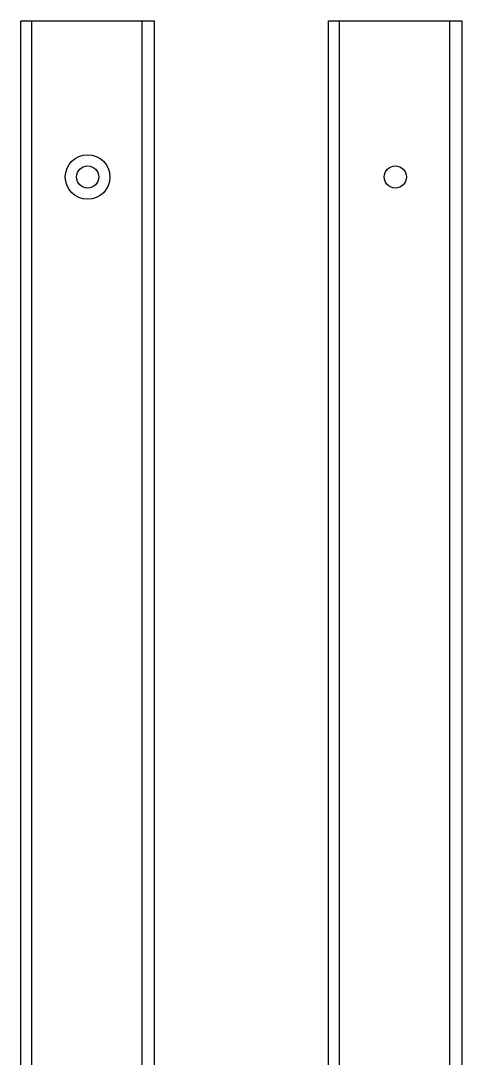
# Model space of a CAD drawing. Header units: inches. Extents: x 0 to 47.9, y 0 to 48.
# Drawn here: x 0 to 9.9, y 24.76 to 48 of the extents above; entities that cross this region are included whole.
import ezdxf

# ---------------------------------------------------------------- set-up
doc = ezdxf.new("R2010")
doc.units = ezdxf.units.IN
doc.header["$MEASUREMENT"] = 0
doc.layers.get('0').update_dxf_attribs({"lineweight": 25, "true_color": 0xffffff})

msp = doc.modelspace()

# ---------------------------------------------------------------- linework, layer by layer
for p, q in [((0, 3), (0, 48)), ((0, 48), (3, 48)), ((0.25, 3), (0.25, 48)), ((2.724, 3), (2.724, 48)), ((3, 3), (3, 48)), ((6.9, 3), (6.9, 48)), ((6.9, 48), (9.9, 48)), ((7.15, 3), (7.15, 48)), ((8.4, 48), (8.4, 48)), ((9.624, 3), (9.624, 48)), ((9.9, 3), (9.9, 48))]:
    msp.add_line(p, q)
for centre, radius in [((1.5, 44.5), 0.5), ((1.5, 44.5), 0.25), ((8.4, 44.5), 0.25)]:
    msp.add_circle(centre, radius)

doc.saveas('drawing.dxf')
